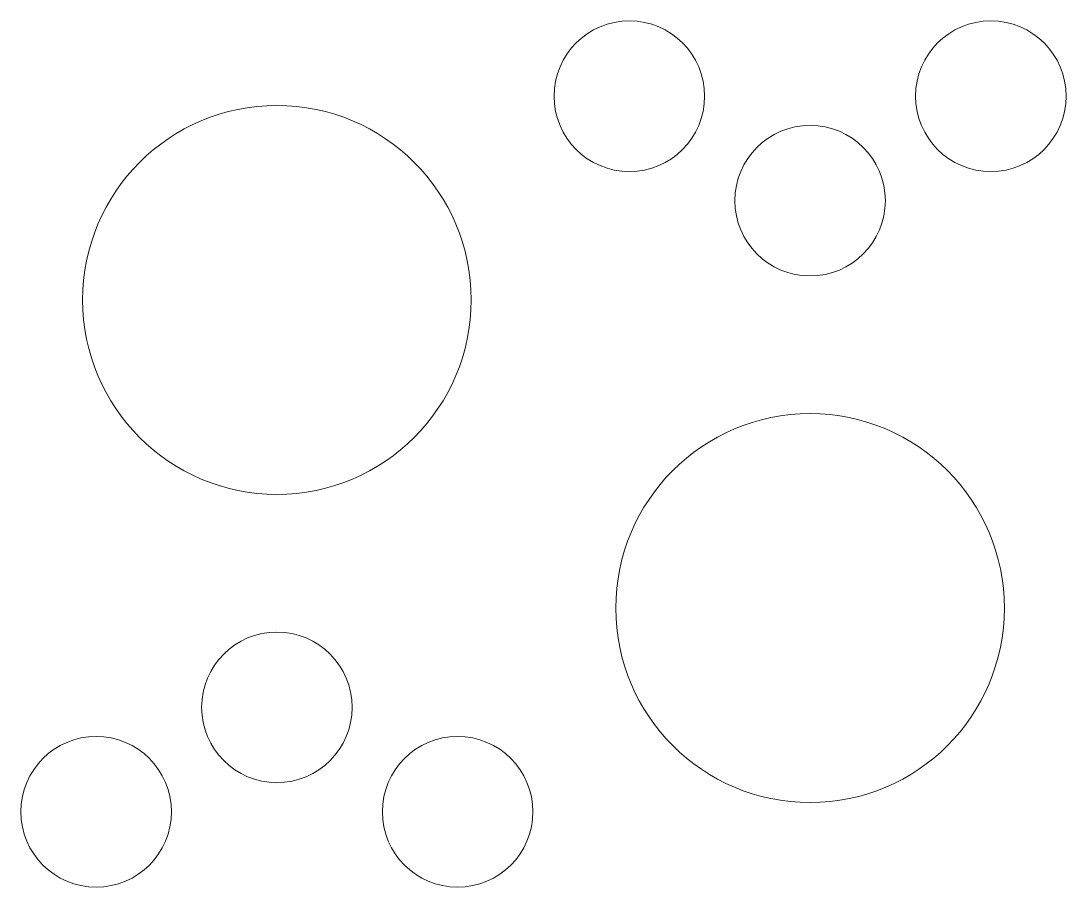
# Model space of a CAD drawing. Header units: millimetres. Extents: x -1200 to 1200, y -590 to 590.
# Drawn here: x -900.2 to -647.9, y -289 to -79.8 of the extents above; entities that cross this region are included whole.
import ezdxf

# ---------------------------------------------------------------- set-up
doc = ezdxf.new("R2010")
doc.units = ezdxf.units.MM
doc.header["$MEASUREMENT"] = 0
doc.layers.add('Layer 1', color=7, linetype='Continuous')

msp = doc.modelspace()

# ---------------------------------------------------------------- linework, layer by layer
at = {"layer": 'Layer 1', "color": 250, "lineweight": 20}
for points, knots in [([(-771.4951, -97.9872), (-771.4951, -87.9383), (-763.3608, -79.7899), (-753.3238, -79.7899), (-743.2915, -79.7899), (-735.1521, -87.9383), (-735.1521, -97.9872), (-735.1521, -108.0337), (-743.2915, -116.1844), (-753.3238, -116.1844), (-763.3608, -116.1844), (-771.4951, -108.0337), (-771.4951, -97.9872)], [0, 0, 0, 0, 0.25, 0.25, 0.25, 0.5, 0.5, 0.5, 0.75, 0.75, 0.75, 1, 1, 1, 1]), ([(-684.2214, -97.9872), (-684.2214, -87.9383), (-676.0824, -79.7899), (-666.0499, -79.7899), (-656.0178, -79.7899), (-647.8787, -87.9383), (-647.8787, -97.9872), (-647.8787, -108.0337), (-656.0178, -116.1844), (-666.0499, -116.1844), (-676.0824, -116.1844), (-684.2214, -108.0337), (-684.2214, -97.9872)], [0, 0, 0, 0, 0.25, 0.25, 0.25, 0.5, 0.5, 0.5, 0.75, 0.75, 0.75, 1, 1, 1, 1]), ([(-885.3519, -147.1957), (-885.3519, -147.1957), (-885.2893, -144.7734), (-885.2893, -144.7734), (-885.2893, -144.7734), (-885.1084, -142.3874), (-885.1084, -142.3874), (-885.1084, -142.3874), (-884.8093, -140.0375), (-884.8093, -140.0375), (-884.8093, -140.0375), (-884.397, -137.7241), (-884.397, -137.7241), (-884.397, -137.7241), (-883.8711, -135.4538), (-883.8711, -135.4538), (-883.8711, -135.4538), (-883.2394, -133.2296), (-883.2394, -133.2296), (-883.2394, -133.2296), (-882.5062, -131.0463), (-882.5062, -131.0463), (-882.5062, -131.0463), (-881.6646, -128.9163), (-881.6646, -128.9163), (-881.6646, -128.9163), (-880.7265, -126.8393), (-880.7265, -126.8393), (-880.7265, -126.8393), (-879.6894, -124.8108), (-879.6894, -124.8108), (-879.6894, -124.8108), (-878.5609, -122.8451), (-878.5609, -122.8451), (-878.5609, -122.8451), (-877.3405, -120.9397), (-877.3405, -120.9397), (-877.3405, -120.9397), (-876.0311, -119.0969), (-876.0311, -119.0969), (-876.0311, -119.0969), (-874.6371, -117.3193), (-874.6371, -117.3193), (-874.6371, -117.3193), (-873.1612, -115.6144), (-873.1612, -115.6144), (-873.1612, -115.6144), (-871.6083, -113.9794), (-871.6083, -113.9794), (-871.6083, -113.9794), (-869.9755, -112.4267), (-869.9755, -112.4267), (-869.9755, -112.4267), (-868.2729, -110.9486), (-868.2729, -110.9486), (-868.2729, -110.9486), (-866.4979, -109.5504), (-866.4979, -109.5504), (-866.4979, -109.5504), (-864.6581, -108.2414), (-864.6581, -108.2414), (-864.6581, -108.2414), (-862.7551, -107.0169), (-862.7551, -107.0169), (-862.7551, -107.0169), (-860.7921, -105.8868), (-860.7921, -105.8868), (-860.7921, -105.8868), (-858.771, -104.8507), (-858.771, -104.8507), (-858.771, -104.8507), (-856.6948, -103.9089), (-856.6948, -103.9089), (-856.6948, -103.9089), (-854.5653, -103.0708), (-854.5653, -103.0708), (-854.5653, -103.0708), (-852.3901, -102.3319), (-852.3901, -102.3319), (-852.3901, -102.3319), (-850.1643, -101.6989), (-850.1643, -101.6989), (-850.1643, -101.6989), (-847.8997, -101.1774), (-847.8997, -101.1774), (-847.8997, -101.1774), (-845.5918, -100.7621), (-845.5918, -100.7621), (-845.5918, -100.7621), (-843.2428, -100.465), (-843.2428, -100.465), (-843.2428, -100.465), (-840.8576, -100.2815), (-840.8576, -100.2815), (-840.8576, -100.2815), (-838.4389, -100.2211), (-838.4389, -100.2211), (-838.4389, -100.2211), (-836.0201, -100.2815), (-836.0201, -100.2815), (-836.0201, -100.2815), (-833.6351, -100.465), (-833.6351, -100.465), (-833.6351, -100.465), (-831.2861, -100.7621), (-831.2861, -100.7621), (-831.2861, -100.7621), (-828.9805, -101.1774), (-828.9805, -101.1774), (-828.9805, -101.1774), (-826.7113, -101.6989), (-826.7113, -101.6989), (-826.7113, -101.6989), (-824.4878, -102.3319), (-824.4878, -102.3319), (-824.4878, -102.3319), (-822.3126, -103.0708), (-822.3126, -103.0708), (-822.3126, -103.0708), (-820.183, -103.9089), (-820.183, -103.9089), (-820.183, -103.9089), (-818.1091, -104.8507), (-818.1091, -104.8507), (-818.1091, -104.8507), (-816.0857, -105.8868), (-816.0857, -105.8868), (-816.0857, -105.8868), (-814.1202, -107.0169), (-814.1202, -107.0169), (-814.1202, -107.0169), (-812.2176, -108.2414), (-812.2176, -108.2414), (-812.2176, -108.2414), (-810.3775, -109.5504), (-810.3775, -109.5504), (-810.3775, -109.5504), (-808.605, -110.9486), (-808.605, -110.9486), (-808.605, -110.9486), (-806.9023, -112.4267), (-806.9023, -112.4267), (-806.9023, -112.4267), (-805.2721, -113.9794), (-805.2721, -113.9794), (-805.2721, -113.9794), (-803.7142, -115.6144), (-803.7142, -115.6144), (-803.7142, -115.6144), (-802.2408, -117.3193), (-802.2408, -117.3193), (-802.2408, -117.3193), (-800.8467, -119.0969), (-800.8467, -119.0969), (-800.8467, -119.0969), (-799.5374, -120.9397), (-799.5374, -120.9397), (-799.5374, -120.9397), (-798.3171, -122.8475), (-798.3171, -122.8475), (-798.3171, -122.8475), (-797.1884, -124.8108), (-797.1884, -124.8108), (-797.1884, -124.8108), (-796.1538, -126.8346), (-796.1538, -126.8346), (-796.1538, -126.8346), (-795.2132, -128.9163), (-795.2132, -128.9163), (-795.2132, -128.9163), (-794.3742, -131.0463), (-794.3742, -131.0463), (-794.3742, -131.0463), (-793.6385, -133.2296), (-793.6385, -133.2296), (-793.6385, -133.2296), (-793.0067, -135.4538), (-793.0067, -135.4538), (-793.0067, -135.4538), (-792.4834, -137.7241), (-792.4834, -137.7241), (-792.4834, -137.7241), (-792.0686, -140.0375), (-792.0686, -140.0375), (-792.0686, -140.0375), (-791.7719, -142.3874), (-791.7719, -142.3874), (-791.7719, -142.3874), (-791.5911, -144.7734), (-791.5911, -144.7734), (-791.5911, -144.7734), (-791.5284, -147.1957), (-791.5284, -147.1957), (-791.5284, -147.1957), (-791.5911, -149.6228), (-791.5911, -149.6228), (-791.5911, -149.6228), (-791.7719, -152.0063), (-791.7719, -152.0063), (-791.7719, -152.0063), (-792.0686, -154.3587), (-792.0686, -154.3587), (-792.0686, -154.3587), (-792.4834, -156.6724), (-792.4834, -156.6724), (-792.4834, -156.6724), (-793.0067, -158.94), (-793.0067, -158.94), (-793.0067, -158.94), (-793.6385, -161.1666), (-793.6385, -161.1666), (-793.6385, -161.1666), (-794.3742, -163.3449), (-794.3742, -163.3449), (-794.3742, -163.3449), (-795.2132, -165.4774), (-795.2132, -165.4774), (-795.2132, -165.4774), (-796.1538, -167.5568), (-796.1538, -167.5568), (-796.1538, -167.5568), (-797.1884, -169.5829), (-797.1884, -169.5829), (-797.1884, -169.5829), (-798.3171, -171.5488), (-798.3171, -171.5488), (-798.3171, -171.5488), (-799.5374, -173.4567), (-799.5374, -173.4567), (-799.5374, -173.4567), (-800.8467, -175.2993), (-800.8467, -175.2993), (-800.8467, -175.2993), (-802.2408, -177.0719), (-802.2408, -177.0719), (-802.2408, -177.0719), (-803.7142, -178.777), (-803.7142, -178.777), (-803.7142, -178.777), (-805.2721, -180.4142), (-805.2721, -180.4142), (-805.2721, -180.4142), (-806.9023, -181.9696), (-806.9023, -181.9696), (-806.9023, -181.9696), (-808.605, -183.4453), (-808.605, -183.4453), (-808.605, -183.4453), (-810.3775, -184.8434), (-810.3775, -184.8434), (-810.3775, -184.8434), (-812.2176, -186.1524), (-812.2176, -186.1524), (-812.2176, -186.1524), (-814.1202, -187.3744), (-814.1202, -187.3744), (-814.1202, -187.3744), (-816.0857, -188.5047), (-816.0857, -188.5047), (-816.0857, -188.5047), (-818.1066, -189.5456), (-818.1066, -189.5456), (-818.1066, -189.5456), (-820.183, -190.4826), (-820.183, -190.4826), (-820.183, -190.4826), (-822.3126, -191.3254), (-822.3126, -191.3254), (-822.3126, -191.3254), (-824.4878, -192.0643), (-824.4878, -192.0643), (-824.4878, -192.0643), (-826.7113, -192.6949), (-826.7113, -192.6949), (-826.7113, -192.6949), (-828.9805, -193.2187), (-828.9805, -193.2187), (-828.9805, -193.2187), (-831.2861, -193.6317), (-831.2861, -193.6317), (-831.2861, -193.6317), (-833.6351, -193.9312), (-833.6351, -193.9312), (-833.6351, -193.9312), (-836.0201, -194.1124), (-836.0201, -194.1124), (-836.0201, -194.1124), (-838.4389, -194.1727), (-838.4389, -194.1727), (-838.4389, -194.1727), (-840.8603, -194.1124), (-840.8603, -194.1124), (-840.8603, -194.1124), (-843.2428, -193.9312), (-843.2428, -193.9312), (-843.2428, -193.9312), (-845.5918, -193.6317), (-845.5918, -193.6317), (-845.5918, -193.6317), (-847.8997, -193.2187), (-847.8997, -193.2187), (-847.8997, -193.2187), (-850.1643, -192.6949), (-850.1643, -192.6949), (-850.1643, -192.6949), (-852.3901, -192.0643), (-852.3901, -192.0643), (-852.3901, -192.0643), (-854.5653, -191.3254), (-854.5653, -191.3254), (-854.5653, -191.3254), (-856.6948, -190.4826), (-856.6948, -190.4826), (-856.6948, -190.4826), (-858.771, -189.5456), (-858.771, -189.5456), (-858.771, -189.5456), (-860.7921, -188.5047), (-860.7921, -188.5047), (-860.7921, -188.5047), (-862.7551, -187.3744), (-862.7551, -187.3744), (-862.7551, -187.3744), (-864.6581, -186.1524), (-864.6581, -186.1524), (-864.6581, -186.1524), (-866.5005, -184.8434), (-866.5005, -184.8434), (-866.5005, -184.8434), (-868.2729, -183.4453), (-868.2729, -183.4453), (-868.2729, -183.4453), (-869.9755, -181.9696), (-869.9755, -181.9696), (-869.9755, -181.9696), (-871.6083, -180.4142), (-871.6083, -180.4142), (-871.6083, -180.4142), (-873.1636, -178.777), (-873.1636, -178.777), (-873.1636, -178.777), (-874.6371, -177.0719), (-874.6371, -177.0719), (-874.6371, -177.0719), (-876.0311, -175.2993), (-876.0311, -175.2993), (-876.0311, -175.2993), (-877.3405, -173.4567), (-877.3405, -173.4567), (-877.3405, -173.4567), (-878.5609, -171.5488), (-878.5609, -171.5488), (-878.5609, -171.5488), (-879.6894, -169.5829), (-879.6894, -169.5829), (-879.6894, -169.5829), (-880.7265, -167.5568), (-880.7265, -167.5568), (-880.7265, -167.5568), (-881.6646, -165.4774), (-881.6646, -165.4774), (-881.6646, -165.4774), (-882.5062, -163.3449), (-882.5062, -163.3449), (-882.5062, -163.3449), (-883.2394, -161.1666), (-883.2394, -161.1666), (-883.2394, -161.1666), (-883.8711, -158.94), (-883.8711, -158.94), (-883.8711, -158.94), (-884.397, -156.6724), (-884.397, -156.6724), (-884.397, -156.6724), (-884.8093, -154.3587), (-884.8093, -154.3587), (-884.8093, -154.3587), (-885.1084, -152.0063), (-885.1084, -152.0063), (-885.1084, -152.0063), (-885.2893, -149.6228), (-885.2893, -149.6228), (-885.2893, -149.6228), (-885.3519, -147.1957), (-885.3519, -147.1957)], [0, 0, 0, 0, 0.0078125, 0.0078125, 0.0078125, 0.015625, 0.015625, 0.015625, 0.0234375, 0.0234375, 0.0234375, 0.03125, 0.03125, 0.03125, 0.0390625, 0.0390625, 0.0390625, 0.046875, 0.046875, 0.046875, 0.0546875, 0.0546875, 0.0546875, 0.0625, 0.0625, 0.0625, 0.0703125, 0.0703125, 0.0703125, 0.078125, 0.078125, 0.078125, 0.0859375, 0.0859375, 0.0859375, 0.09375, 0.09375, 0.09375, 0.1015625, 0.1015625, 0.1015625, 0.109375, 0.109375, 0.109375, 0.1171875, 0.1171875, 0.1171875, 0.125, 0.125, 0.125, 0.1328125, 0.1328125, 0.1328125, 0.140625, 0.140625, 0.140625, 0.1484375, 0.1484375, 0.1484375, 0.15625, 0.15625, 0.15625, 0.1640625, 0.1640625, 0.1640625, 0.171875, 0.171875, 0.171875, 0.1796875, 0.1796875, 0.1796875, 0.1875, 0.1875, 0.1875, 0.1953125, 0.1953125, 0.1953125, 0.203125, 0.203125, 0.203125, 0.2109375, 0.2109375, 0.2109375, 0.21875, 0.21875, 0.21875, 0.2265625, 0.2265625, 0.2265625, 0.234375, 0.234375, 0.234375, 0.2421875, 0.2421875, 0.2421875, 0.25, 0.25, 0.25, 0.2578125, 0.2578125, 0.2578125, 0.265625, 0.265625, 0.265625, 0.2734375, 0.2734375, 0.2734375, 0.28125, 0.28125, 0.28125, 0.2890625, 0.2890625, 0.2890625, 0.296875, 0.296875, 0.296875, 0.3046875, 0.3046875, 0.3046875, 0.3125, 0.3125, 0.3125, 0.3203125, 0.3203125, 0.3203125, 0.328125, 0.328125, 0.328125, 0.3359375, 0.3359375, 0.3359375, 0.34375, 0.34375, 0.34375, 0.3515625, 0.3515625, 0.3515625, 0.359375, 0.359375, 0.359375, 0.3671875, 0.3671875, 0.3671875, 0.375, 0.375, 0.375, 0.3828125, 0.3828125, 0.3828125, 0.390625, 0.390625, 0.390625, 0.3984375, 0.3984375, 0.3984375, 0.40625, 0.40625, 0.40625, 0.4140625, 0.4140625, 0.4140625, 0.421875, 0.421875, 0.421875, 0.4296875, 0.4296875, 0.4296875, 0.4375, 0.4375, 0.4375, 0.4453125, 0.4453125, 0.4453125, 0.453125, 0.453125, 0.453125, 0.4609375, 0.4609375, 0.4609375, 0.46875, 0.46875, 0.46875, 0.4765625, 0.4765625, 0.4765625, 0.484375, 0.484375, 0.484375, 0.4921875, 0.4921875, 0.4921875, 0.5, 0.5, 0.5, 0.5078125, 0.5078125, 0.5078125, 0.515625, 0.515625, 0.515625, 0.5234375, 0.5234375, 0.5234375, 0.53125, 0.53125, 0.53125, 0.5390625, 0.5390625, 0.5390625, 0.546875, 0.546875, 0.546875, 0.5546875, 0.5546875, 0.5546875, 0.5625, 0.5625, 0.5625, 0.5703125, 0.5703125, 0.5703125, 0.578125, 0.578125, 0.578125, 0.5859375, 0.5859375, 0.5859375, 0.59375, 0.59375, 0.59375, 0.6015625, 0.6015625, 0.6015625, 0.609375, 0.609375, 0.609375, 0.6171875, 0.6171875, 0.6171875, 0.625, 0.625, 0.625, 0.6328125, 0.6328125, 0.6328125, 0.640625, 0.640625, 0.640625, 0.6484375, 0.6484375, 0.6484375, 0.65625, 0.65625, 0.65625, 0.6640625, 0.6640625, 0.6640625, 0.671875, 0.671875, 0.671875, 0.6796875, 0.6796875, 0.6796875, 0.6875, 0.6875, 0.6875, 0.6953125, 0.6953125, 0.6953125, 0.703125, 0.703125, 0.703125, 0.7109375, 0.7109375, 0.7109375, 0.71875, 0.71875, 0.71875, 0.7265625, 0.7265625, 0.7265625, 0.734375, 0.734375, 0.734375, 0.7421875, 0.7421875, 0.7421875, 0.75, 0.75, 0.75, 0.7578125, 0.7578125, 0.7578125, 0.765625, 0.765625, 0.765625, 0.7734375, 0.7734375, 0.7734375, 0.78125, 0.78125, 0.78125, 0.7890625, 0.7890625, 0.7890625, 0.796875, 0.796875, 0.796875, 0.8046875, 0.8046875, 0.8046875, 0.8125, 0.8125, 0.8125, 0.8203125, 0.8203125, 0.8203125, 0.828125, 0.828125, 0.828125, 0.8359375, 0.8359375, 0.8359375, 0.84375, 0.84375, 0.84375, 0.8515625, 0.8515625, 0.8515625, 0.859375, 0.859375, 0.859375, 0.8671875, 0.8671875, 0.8671875, 0.875, 0.875, 0.875, 0.8828125, 0.8828125, 0.8828125, 0.890625, 0.890625, 0.890625, 0.8984375, 0.8984375, 0.8984375, 0.90625, 0.90625, 0.90625, 0.9140625, 0.9140625, 0.9140625, 0.921875, 0.921875, 0.921875, 0.9296875, 0.9296875, 0.9296875, 0.9375, 0.9375, 0.9375, 0.9453125, 0.9453125, 0.9453125, 0.953125, 0.953125, 0.953125, 0.9609375, 0.9609375, 0.9609375, 0.96875, 0.96875, 0.96875, 0.9765625, 0.9765625, 0.9765625, 0.984375, 0.984375, 0.984375, 0.9921875, 0.9921875, 0.9921875, 1, 1, 1, 1]), ([(-727.8619, -123.2168), (-727.8619, -113.1704), (-719.7228, -105.0197), (-709.6881, -105.0197), (-699.6535, -105.0197), (-691.5166, -113.1704), (-691.5166, -123.2168), (-691.5166, -133.2658), (-699.6535, -141.4141), (-709.6881, -141.4141), (-719.7228, -141.4141), (-727.8619, -133.2658), (-727.8619, -123.2168)], [0, 0, 0, 0, 0.25, 0.25, 0.25, 0.5, 0.5, 0.5, 0.75, 0.75, 0.75, 1, 1, 1, 1]), ([(-756.5962, -221.6387), (-756.5962, -221.6387), (-756.5359, -219.2165), (-756.5359, -219.2165), (-756.5359, -219.2165), (-756.355, -216.8281), (-756.355, -216.8281), (-756.355, -216.8281), (-756.0561, -214.4757), (-756.0561, -214.4757), (-756.0561, -214.4757), (-755.6462, -212.1622), (-755.6462, -212.1622), (-755.6462, -212.1622), (-755.1204, -209.892), (-755.1204, -209.892), (-755.1204, -209.892), (-754.4884, -207.668), (-754.4884, -207.668), (-754.4884, -207.668), (-753.7505, -205.4847), (-753.7505, -205.4847), (-753.7505, -205.4847), (-752.9137, -203.3571), (-752.9137, -203.3571), (-752.9137, -203.3571), (-751.9731, -201.2777), (-751.9731, -201.2777), (-751.9731, -201.2777), (-750.9385, -199.2516), (-750.9385, -199.2516), (-750.9385, -199.2516), (-749.81, -197.2857), (-749.81, -197.2857), (-749.81, -197.2857), (-748.5872, -195.3778), (-748.5872, -195.3778), (-748.5872, -195.3778), (-747.2802, -193.5351), (-747.2802, -193.5351), (-747.2802, -193.5351), (-745.8838, -191.7625), (-745.8838, -191.7625), (-745.8838, -191.7625), (-744.4104, -190.0527), (-744.4104, -190.0527), (-744.4104, -190.0527), (-742.8575, -188.4202), (-742.8575, -188.4202), (-742.8575, -188.4202), (-741.2271, -186.865), (-741.2271, -186.865), (-741.2271, -186.865), (-739.522, -185.3868), (-739.522, -185.3868), (-739.522, -185.3868), (-737.7496, -183.991), (-737.7496, -183.991), (-737.7496, -183.991), (-735.907, -182.682), (-735.907, -182.682), (-735.907, -182.682), (-734.0043, -181.46), (-734.0043, -181.46), (-734.0043, -181.46), (-732.0413, -180.325), (-732.0413, -180.325), (-732.0413, -180.325), (-730.0202, -179.2914), (-730.0202, -179.2914), (-730.0202, -179.2914), (-727.9416, -178.3519), (-727.9416, -178.3519), (-727.9416, -178.3519), (-725.817, -177.5115), (-725.817, -177.5115), (-725.817, -177.5115), (-723.6392, -176.77), (-723.6392, -176.77), (-723.6392, -176.77), (-721.4133, -176.1397), (-721.4133, -176.1397), (-721.4133, -176.1397), (-719.1463, -175.6158), (-719.1463, -175.6158), (-719.1463, -175.6158), (-716.8384, -175.2028), (-716.8384, -175.2028), (-716.8384, -175.2028), (-714.492, -174.9033), (-714.492, -174.9033), (-714.492, -174.9033), (-712.1069, -174.7222), (-712.1069, -174.7222), (-712.1069, -174.7222), (-709.6881, -174.6619), (-709.6881, -174.6619), (-709.6881, -174.6619), (-707.2692, -174.7222), (-707.2692, -174.7222), (-707.2692, -174.7222), (-704.8842, -174.9033), (-704.8842, -174.9033), (-704.8842, -174.9033), (-702.5377, -175.2028), (-702.5377, -175.2028), (-702.5377, -175.2028), (-700.2297, -175.6158), (-700.2297, -175.6158), (-700.2297, -175.6158), (-697.9605, -176.1397), (-697.9605, -176.1397), (-697.9605, -176.1397), (-695.7393, -176.77), (-695.7393, -176.77), (-695.7393, -176.77), (-693.5617, -177.5115), (-693.5617, -177.5115), (-693.5617, -177.5115), (-691.4322, -178.3519), (-691.4322, -178.3519), (-691.4322, -178.3519), (-689.3583, -179.2914), (-689.3583, -179.2914), (-689.3583, -179.2914), (-687.3373, -180.325), (-687.3373, -180.325), (-687.3373, -180.325), (-685.3694, -181.46), (-685.3694, -181.46), (-685.3694, -181.46), (-683.4667, -182.682), (-683.4667, -182.682), (-683.4667, -182.682), (-681.629, -183.991), (-681.629, -183.991), (-681.629, -183.991), (-679.8541, -185.3868), (-679.8541, -185.3868), (-679.8541, -185.3868), (-678.1515, -186.865), (-678.1515, -186.865), (-678.1515, -186.865), (-676.5211, -188.4202), (-676.5211, -188.4202), (-676.5211, -188.4202), (-674.9657, -190.0527), (-674.9657, -190.0527), (-674.9657, -190.0527), (-673.4899, -191.7625), (-673.4899, -191.7625), (-673.4899, -191.7625), (-672.0935, -193.5351), (-672.0935, -193.5351), (-672.0935, -193.5351), (-670.7865, -195.3778), (-670.7865, -195.3778), (-670.7865, -195.3778), (-669.5637, -197.2857), (-669.5637, -197.2857), (-669.5637, -197.2857), (-668.4375, -199.2516), (-668.4375, -199.2516), (-668.4375, -199.2516), (-667.4006, -201.2777), (-667.4006, -201.2777), (-667.4006, -201.2777), (-666.4625, -203.3571), (-666.4625, -203.3571), (-666.4625, -203.3571), (-665.6233, -205.4847), (-665.6233, -205.4847), (-665.6233, -205.4847), (-664.8877, -207.668), (-664.8877, -207.668), (-664.8877, -207.668), (-664.2534, -209.892), (-664.2534, -209.892), (-664.2534, -209.892), (-663.7325, -212.1622), (-663.7325, -212.1622), (-663.7325, -212.1622), (-663.3201, -214.4757), (-663.3201, -214.4757), (-663.3201, -214.4757), (-663.021, -216.8281), (-663.021, -216.8281), (-663.021, -216.8281), (-662.8378, -219.2165), (-662.8378, -219.2165), (-662.8378, -219.2165), (-662.7775, -221.6387), (-662.7775, -221.6387), (-662.7775, -221.6387), (-662.8378, -224.0611), (-662.8378, -224.0611), (-662.8378, -224.0611), (-663.021, -226.4473), (-663.021, -226.4473), (-663.021, -226.4473), (-663.3201, -228.7969), (-663.3201, -228.7969), (-663.3201, -228.7969), (-663.7325, -231.1105), (-663.7325, -231.1105), (-663.7325, -231.1105), (-664.2534, -233.3806), (-664.2534, -233.3806), (-664.2534, -233.3806), (-664.8877, -235.6049), (-664.8877, -235.6049), (-664.8877, -235.6049), (-665.6233, -237.7881), (-665.6233, -237.7881), (-665.6233, -237.7881), (-666.4625, -239.9158), (-666.4625, -239.9158), (-666.4625, -239.9158), (-667.4006, -241.9999), (-667.4006, -241.9999), (-667.4006, -241.9999), (-668.4375, -244.0238), (-668.4375, -244.0238), (-668.4375, -244.0238), (-669.5637, -245.9894), (-669.5637, -245.9894), (-669.5637, -245.9894), (-670.7865, -247.8949), (-670.7865, -247.8949), (-670.7865, -247.8949), (-672.0935, -249.7374), (-672.0935, -249.7374), (-672.0935, -249.7374), (-673.4899, -251.5151), (-673.4899, -251.5151), (-673.4899, -251.5151), (-674.9633, -253.2201), (-674.9633, -253.2201), (-674.9633, -253.2201), (-676.5211, -254.8525), (-676.5211, -254.8525), (-676.5211, -254.8525), (-678.1515, -256.4079), (-678.1515, -256.4079), (-678.1515, -256.4079), (-679.8541, -257.8858), (-679.8541, -257.8858), (-679.8541, -257.8858), (-681.629, -259.2842), (-681.629, -259.2842), (-681.629, -259.2842), (-683.4667, -260.593), (-683.4667, -260.593), (-683.4667, -260.593), (-685.3694, -261.8176), (-685.3694, -261.8176), (-685.3694, -261.8176), (-687.3373, -262.9478), (-687.3373, -262.9478), (-687.3373, -262.9478), (-689.3583, -263.9839), (-689.3583, -263.9839), (-689.3583, -263.9839), (-691.4322, -264.9256), (-691.4322, -264.9256), (-691.4322, -264.9256), (-693.5617, -265.7637), (-693.5617, -265.7637), (-693.5617, -265.7637), (-695.7393, -266.5025), (-695.7393, -266.5025), (-695.7393, -266.5025), (-697.9605, -267.1354), (-697.9605, -267.1354), (-697.9605, -267.1354), (-700.2297, -267.657), (-700.2297, -267.657), (-700.2297, -267.657), (-702.5377, -268.07), (-702.5377, -268.07), (-702.5377, -268.07), (-704.8842, -268.3695), (-704.8842, -268.3695), (-704.8842, -268.3695), (-707.2692, -268.553), (-707.2692, -268.553), (-707.2692, -268.553), (-709.6881, -268.6134), (-709.6881, -268.6134), (-709.6881, -268.6134), (-712.1069, -268.553), (-712.1069, -268.553), (-712.1069, -268.553), (-714.492, -268.3695), (-714.492, -268.3695), (-714.492, -268.3695), (-716.8384, -268.07), (-716.8384, -268.07), (-716.8384, -268.07), (-719.1488, -267.657), (-719.1488, -267.657), (-719.1488, -267.657), (-721.4133, -267.1354), (-721.4133, -267.1354), (-721.4133, -267.1354), (-723.6392, -266.5025), (-723.6392, -266.5025), (-723.6392, -266.5025), (-725.8145, -265.7637), (-725.8145, -265.7637), (-725.8145, -265.7637), (-727.9416, -264.9256), (-727.9416, -264.9256), (-727.9416, -264.9256), (-730.0202, -263.9839), (-730.0202, -263.9839), (-730.0202, -263.9839), (-732.0413, -262.9478), (-732.0413, -262.9478), (-732.0413, -262.9478), (-734.0043, -261.8176), (-734.0043, -261.8176), (-734.0043, -261.8176), (-735.907, -260.593), (-735.907, -260.593), (-735.907, -260.593), (-737.7496, -259.2842), (-737.7496, -259.2842), (-737.7496, -259.2842), (-739.522, -257.8858), (-739.522, -257.8858), (-739.522, -257.8858), (-741.2247, -256.4079), (-741.2247, -256.4079), (-741.2247, -256.4079), (-742.8575, -254.8525), (-742.8575, -254.8525), (-742.8575, -254.8525), (-744.4104, -253.2201), (-744.4104, -253.2201), (-744.4104, -253.2201), (-745.8838, -251.5151), (-745.8838, -251.5151), (-745.8838, -251.5151), (-747.2802, -249.7374), (-747.2802, -249.7374), (-747.2802, -249.7374), (-748.5872, -247.8949), (-748.5872, -247.8949), (-748.5872, -247.8949), (-749.81, -245.9894), (-749.81, -245.9894), (-749.81, -245.9894), (-750.9385, -244.0238), (-750.9385, -244.0238), (-750.9385, -244.0238), (-751.9731, -241.9999), (-751.9731, -241.9999), (-751.9731, -241.9999), (-752.9137, -239.9158), (-752.9137, -239.9158), (-752.9137, -239.9158), (-753.7505, -237.7881), (-753.7505, -237.7881), (-753.7505, -237.7881), (-754.4884, -235.6098), (-754.4884, -235.6098), (-754.4884, -235.6098), (-755.1204, -233.3806), (-755.1204, -233.3806), (-755.1204, -233.3806), (-755.6462, -231.1105), (-755.6462, -231.1105), (-755.6462, -231.1105), (-756.0561, -228.7969), (-756.0561, -228.7969), (-756.0561, -228.7969), (-756.355, -226.4473), (-756.355, -226.4473), (-756.355, -226.4473), (-756.5359, -224.0611), (-756.5359, -224.0611), (-756.5359, -224.0611), (-756.5962, -221.6387), (-756.5962, -221.6387)], [0, 0, 0, 0, 0.0078125, 0.0078125, 0.0078125, 0.015625, 0.015625, 0.015625, 0.0234375, 0.0234375, 0.0234375, 0.03125, 0.03125, 0.03125, 0.0390625, 0.0390625, 0.0390625, 0.046875, 0.046875, 0.046875, 0.0546875, 0.0546875, 0.0546875, 0.0625, 0.0625, 0.0625, 0.0703125, 0.0703125, 0.0703125, 0.078125, 0.078125, 0.078125, 0.0859375, 0.0859375, 0.0859375, 0.09375, 0.09375, 0.09375, 0.1015625, 0.1015625, 0.1015625, 0.109375, 0.109375, 0.109375, 0.1171875, 0.1171875, 0.1171875, 0.125, 0.125, 0.125, 0.1328125, 0.1328125, 0.1328125, 0.140625, 0.140625, 0.140625, 0.1484375, 0.1484375, 0.1484375, 0.15625, 0.15625, 0.15625, 0.1640625, 0.1640625, 0.1640625, 0.171875, 0.171875, 0.171875, 0.1796875, 0.1796875, 0.1796875, 0.1875, 0.1875, 0.1875, 0.1953125, 0.1953125, 0.1953125, 0.203125, 0.203125, 0.203125, 0.2109375, 0.2109375, 0.2109375, 0.21875, 0.21875, 0.21875, 0.2265625, 0.2265625, 0.2265625, 0.234375, 0.234375, 0.234375, 0.2421875, 0.2421875, 0.2421875, 0.25, 0.25, 0.25, 0.2578125, 0.2578125, 0.2578125, 0.265625, 0.265625, 0.265625, 0.2734375, 0.2734375, 0.2734375, 0.28125, 0.28125, 0.28125, 0.2890625, 0.2890625, 0.2890625, 0.296875, 0.296875, 0.296875, 0.3046875, 0.3046875, 0.3046875, 0.3125, 0.3125, 0.3125, 0.3203125, 0.3203125, 0.3203125, 0.328125, 0.328125, 0.328125, 0.3359375, 0.3359375, 0.3359375, 0.34375, 0.34375, 0.34375, 0.3515625, 0.3515625, 0.3515625, 0.359375, 0.359375, 0.359375, 0.3671875, 0.3671875, 0.3671875, 0.375, 0.375, 0.375, 0.3828125, 0.3828125, 0.3828125, 0.390625, 0.390625, 0.390625, 0.3984375, 0.3984375, 0.3984375, 0.40625, 0.40625, 0.40625, 0.4140625, 0.4140625, 0.4140625, 0.421875, 0.421875, 0.421875, 0.4296875, 0.4296875, 0.4296875, 0.4375, 0.4375, 0.4375, 0.4453125, 0.4453125, 0.4453125, 0.453125, 0.453125, 0.453125, 0.4609375, 0.4609375, 0.4609375, 0.46875, 0.46875, 0.46875, 0.4765625, 0.4765625, 0.4765625, 0.484375, 0.484375, 0.484375, 0.4921875, 0.4921875, 0.4921875, 0.5, 0.5, 0.5, 0.5078125, 0.5078125, 0.5078125, 0.515625, 0.515625, 0.515625, 0.5234375, 0.5234375, 0.5234375, 0.53125, 0.53125, 0.53125, 0.5390625, 0.5390625, 0.5390625, 0.546875, 0.546875, 0.546875, 0.5546875, 0.5546875, 0.5546875, 0.5625, 0.5625, 0.5625, 0.5703125, 0.5703125, 0.5703125, 0.578125, 0.578125, 0.578125, 0.5859375, 0.5859375, 0.5859375, 0.59375, 0.59375, 0.59375, 0.6015625, 0.6015625, 0.6015625, 0.609375, 0.609375, 0.609375, 0.6171875, 0.6171875, 0.6171875, 0.625, 0.625, 0.625, 0.6328125, 0.6328125, 0.6328125, 0.640625, 0.640625, 0.640625, 0.6484375, 0.6484375, 0.6484375, 0.65625, 0.65625, 0.65625, 0.6640625, 0.6640625, 0.6640625, 0.671875, 0.671875, 0.671875, 0.6796875, 0.6796875, 0.6796875, 0.6875, 0.6875, 0.6875, 0.6953125, 0.6953125, 0.6953125, 0.703125, 0.703125, 0.703125, 0.7109375, 0.7109375, 0.7109375, 0.71875, 0.71875, 0.71875, 0.7265625, 0.7265625, 0.7265625, 0.734375, 0.734375, 0.734375, 0.7421875, 0.7421875, 0.7421875, 0.75, 0.75, 0.75, 0.7578125, 0.7578125, 0.7578125, 0.765625, 0.765625, 0.765625, 0.7734375, 0.7734375, 0.7734375, 0.78125, 0.78125, 0.78125, 0.7890625, 0.7890625, 0.7890625, 0.796875, 0.796875, 0.796875, 0.8046875, 0.8046875, 0.8046875, 0.8125, 0.8125, 0.8125, 0.8203125, 0.8203125, 0.8203125, 0.828125, 0.828125, 0.828125, 0.8359375, 0.8359375, 0.8359375, 0.84375, 0.84375, 0.84375, 0.8515625, 0.8515625, 0.8515625, 0.859375, 0.859375, 0.859375, 0.8671875, 0.8671875, 0.8671875, 0.875, 0.875, 0.875, 0.8828125, 0.8828125, 0.8828125, 0.890625, 0.890625, 0.890625, 0.8984375, 0.8984375, 0.8984375, 0.90625, 0.90625, 0.90625, 0.9140625, 0.9140625, 0.9140625, 0.921875, 0.921875, 0.921875, 0.9296875, 0.9296875, 0.9296875, 0.9375, 0.9375, 0.9375, 0.9453125, 0.9453125, 0.9453125, 0.953125, 0.953125, 0.953125, 0.9609375, 0.9609375, 0.9609375, 0.96875, 0.96875, 0.96875, 0.9765625, 0.9765625, 0.9765625, 0.984375, 0.984375, 0.984375, 0.9921875, 0.9921875, 0.9921875, 1, 1, 1, 1]), ([(-856.6104, -245.6176), (-856.6104, -235.5687), (-848.4735, -227.4203), (-838.4389, -227.4203), (-828.4066, -227.4203), (-820.2675, -235.5687), (-820.2675, -245.6176), (-820.2675, -255.664), (-828.4066, -263.8147), (-838.4389, -263.8147), (-848.4735, -263.8147), (-856.6104, -255.664), (-856.6104, -245.6176)], [0, 0, 0, 0, 0.25, 0.25, 0.25, 0.5, 0.5, 0.5, 0.75, 0.75, 0.75, 1, 1, 1, 1]), ([(-900.2484, -270.8473), (-900.2484, -260.8009), (-892.1118, -252.6501), (-882.0768, -252.6501), (-872.0448, -252.6501), (-863.9078, -260.8009), (-863.9078, -270.8473), (-863.9078, -280.8939), (-872.0448, -289.0446), (-882.0768, -289.0446), (-892.1118, -289.0446), (-900.2484, -280.8939), (-900.2484, -270.8473)], [0, 0, 0, 0, 0.25, 0.25, 0.25, 0.5, 0.5, 0.5, 0.75, 0.75, 0.75, 1, 1, 1, 1]), ([(-812.9724, -270.8473), (-812.9724, -260.8009), (-804.8333, -252.6501), (-794.8008, -252.6501), (-784.7685, -252.6501), (-776.6295, -260.8009), (-776.6295, -270.8473), (-776.6295, -280.8939), (-784.7685, -289.0446), (-794.8008, -289.0446), (-804.8333, -289.0446), (-812.9724, -280.8939), (-812.9724, -270.8473)], [0, 0, 0, 0, 0.25, 0.25, 0.25, 0.5, 0.5, 0.5, 0.75, 0.75, 0.75, 1, 1, 1, 1])]:
    msp.add_open_spline(points, degree=3, knots=knots, dxfattribs=at)

doc.saveas('drawing.dxf')
